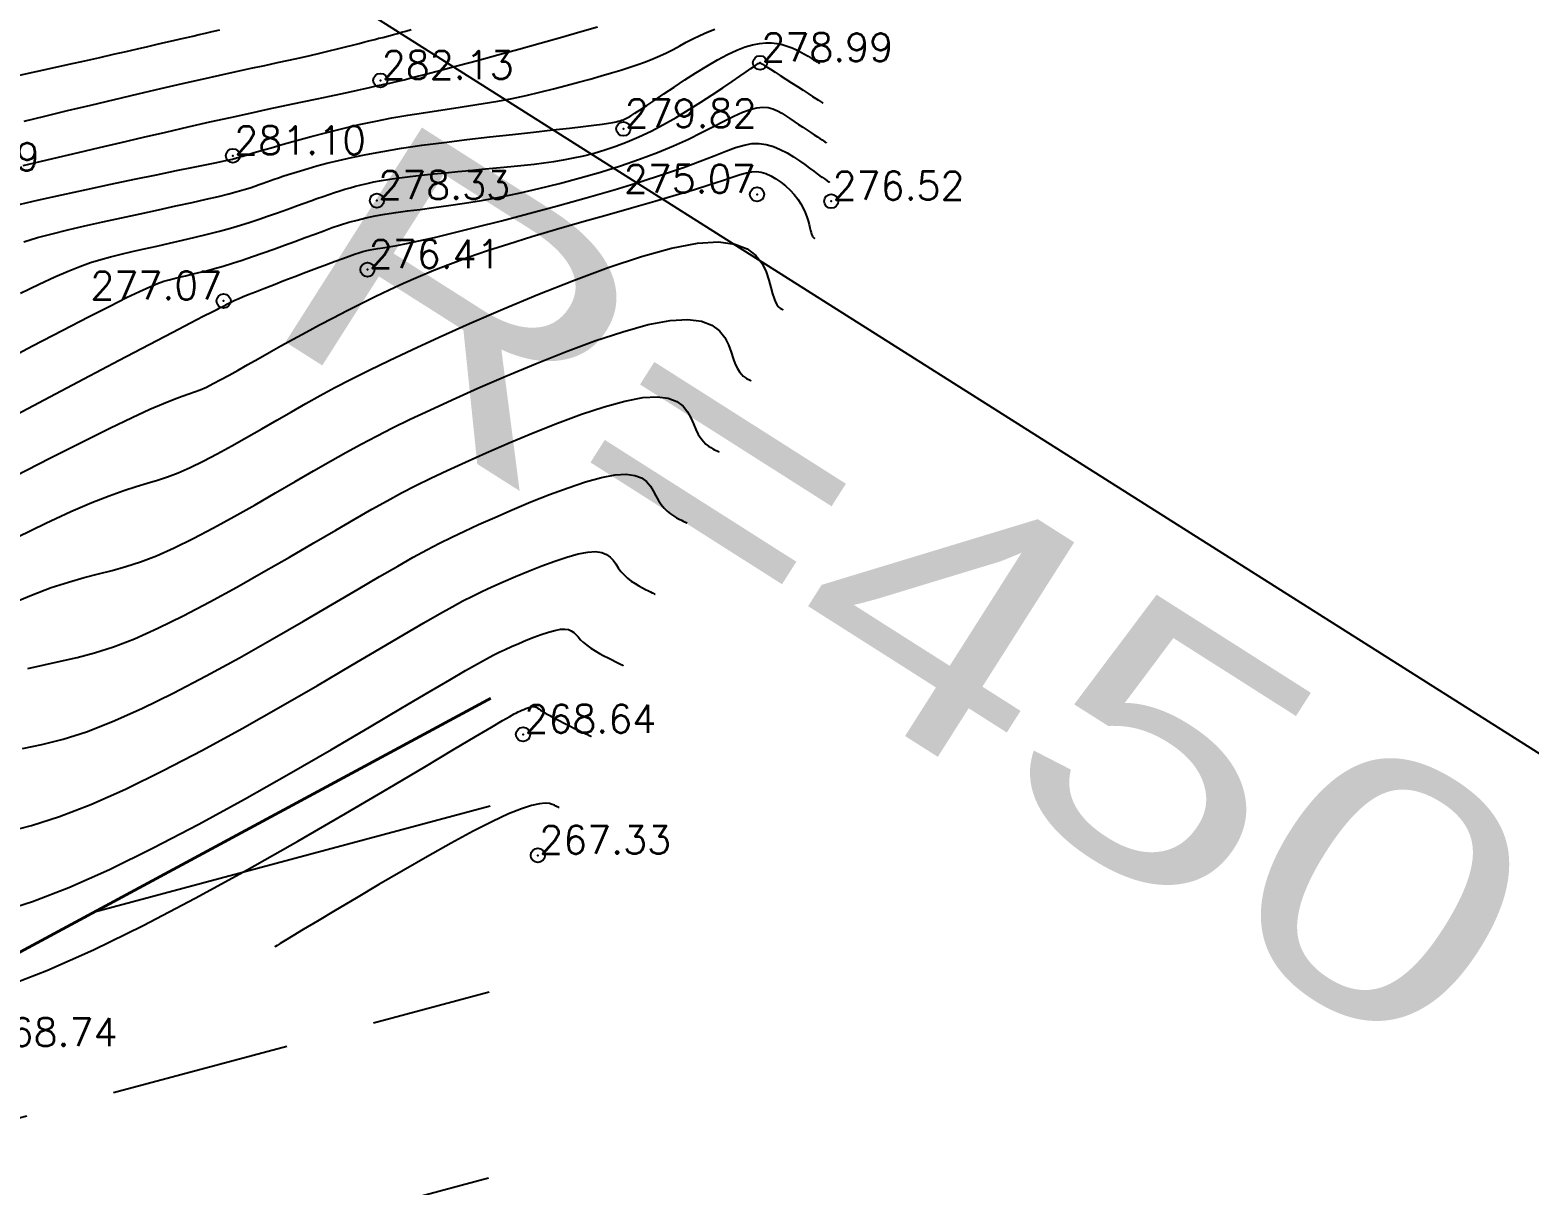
# Model space of a CAD drawing. Header units: millimetres. Extents: x 524954 to 526204, y 9523489 to 9524010.
# Drawn here: x 526085.4 to 526138.5, y 9523754.5 to 9523795.4 of the extents above; entities that cross this region are included whole.
import ezdxf
from ezdxf.enums import TextEntityAlignment as Align

# ---------------------------------------------------------------- set-up
doc = ezdxf.new("R2010")
doc.units = ezdxf.units.MM
doc.header["$PDMODE"] = 32
doc.header["$PDSIZE"] = 0.5
doc.linetypes.add('ACAD_ISO12W100', pattern=[21, 12, -3, 0, -3, 0, -3])
for name, color, linetype in [('Bord Fleuve', 4, 'ACAD_ISO12W100'), ('CN_01_00', 3, 'Continuous'), ('CN_02_00', 4, 'Continuous'), ('CN_05_00', 6, 'Continuous'), ('CN_10_00', 1, 'Continuous'), ('PLUME_2', 1, 'Continuous'), ('TopoAlt', 3, 'Continuous'), ('TOPOJIS', 7, 'Continuous')]:
    doc.layers.add(name, color=color, linetype=linetype)
doc.styles.add('Simplex 1.0', font='Simplex.shx', dxfattribs={"width": 0.99, "height": 1})
doc.styles.get("Standard").update_dxf_attribs({"font": 'arial.ttf'})

# ---------------------------------------------------------------- blocks, each defined once
blk = doc.blocks.new('TCPOINT M')
at = {"color": 0}
blk.add_point((0, 0), dxfattribs=at)
at = {"layer": 'TopoAlt', "style": 'Simplex 1.0', "width": 0.99}
blk.add_attdef('ALT', (0.15, 0.15), '', height=1, dxfattribs=at)

msp = doc.modelspace()

# ---------------------------------------------------------------- hatches: boundary and pattern name
at = {"layer": 'Bord Fleuve', "ltscale": 0.5}
h = msp.add_hatch(dxfattribs=at)
h.set_pattern_fill('ANSI33', color=256, scale=2, angle=330, style=0)
h.paths.add_polyline_path([(526101.715, 9523771.778), (526101.498, 9523728.689), (526067.042, 9523702.1), (526048.223, 9523678.528), (526031.816, 9523676.184), (526027.837, 9523671.249), (526016.46, 9523661.911), (526012.684, 9523655.259), (526010.342, 9523652.337), (526009.349, 9523649.826), (526002.836, 9523644.901), (526001.359, 9523638.704), (525998.552, 9523634.868), (525992.641, 9523630.59), (525971.373, 9523621.771), (525946.333, 9523622.282), (525936.503, 9523619.892), (525930.695, 9523617.923), (525919.699, 9523615.395), (525895.841, 9523612.948), (525885.599, 9523613.628), (525875.196, 9523613.421), (525867.372, 9523614.558), (525859.164, 9523613.749), (525850.68, 9523611.584), (525842.877, 9523609.413), (525834.137, 9523605.724), (525821.783, 9523602.11), (525815.903, 9523600.185), (525796.184, 9523594.113), (525774.026, 9523585.199), (525767.099, 9523581.761), (525763.989, 9523580.32), (525760.33, 9523578.539), (525748.039, 9523572.413), (525744.059, 9523571.766), (525739.195, 9523569.005), (525726.381, 9523563.785), (525719.788, 9523561.814), (525707.248, 9523554.536), (525700.147, 9523552.212), (525692.212, 9523549.16), (525674.921, 9523545.702), (525662.522, 9523542.332), (525644.942, 9523541.016), (525635.899, 9523540.053), (525621.612, 9523536.522), (525609.298, 9523533.789), (525593.484, 9523529.477), (525590.482, 9523529.837), (525587.338, 9523528.188), (525575.413, 9523524.864), (525573.541, 9523524.376), (525537.559, 9523507.804), (525536.053, 9523507.312), (525509.961, 9523500.658), (525472.702, 9523501.018), (525453.195, 9523495.13), (525425.264, 9523493.316), (525409.725, 9523500.229), (525383.624, 9523517.145), (525374.857, 9523528.592), (525397.503, 9523550.219), (525408.728, 9523544.096), (525423.511, 9523536.311), (525445.736, 9523537.578), (525453.966, 9523539.782), (525464.454, 9523546.087), (525473.153, 9523547.827), (525482.046, 9523548.599), (525491.438, 9523548.246), (525499.251, 9523546.152), (525510.455, 9523545.914), (525524.182, 9523548.573), (525533.752, 9523550.446), (525539.312, 9523550.42), (525543.959, 9523554.529), (525548.966, 9523556.567), (525556.157, 9523559.482), (525565.701, 9523562.659), (525575.687, 9523565.927), (525586.045, 9523569.089), (525592.726, 9523570.833), (525599.232, 9523573.013), (525615.849, 9523577.326), (525625.16, 9523582.583), (525628.685, 9523586.517), (525632.523, 9523586.625), (525648.079, 9523583.088), (525655.429, 9523583.638), (525665.347, 9523586.334), (525670.505, 9523587.365), (525674.974, 9523592.31), (525681.363, 9523595.427), (525690.374, 9523596.897), (525696.726, 9523596.667), (525703.112, 9523600.372), (525712.502, 9523603.181), (525720.951, 9523606.622), (525729.973, 9523611.744), (525735.094, 9523612.577), (525741.896, 9523615.967), (525746.088, 9523618.007), (525749.05, 9523619.379), (525756.94, 9523623.296), (525766.831, 9523627.898), (525804.249, 9523638.101), (525817.576, 9523642.025), (525828.432, 9523644.919), (525839.805, 9523649.896), (525846.166, 9523651.166), (525855.839, 9523655.822), (525867.776, 9523655.711), (525877.503, 9523655.632), (525886.144, 9523654.198), (525894.786, 9523653.829), (525911.157, 9523655.506), (525918.652, 9523656.801), (525925.004, 9523658.249), (525933.183, 9523660.832), (525939.613, 9523663.374), (525944.509, 9523665.893), (525950.393, 9523669.022), (525957.623, 9523672.73), (525962.986, 9523676.276), (525970.165, 9523679.965), (525973.599, 9523682.924), (525976.261, 9523684.646), (525980.145, 9523686.246), (525987.591, 9523689.162), (525991.967, 9523692.966), (525998.543, 9523697.851), (526003.542, 9523703.73), (526012.581, 9523711.677), (526026.66, 9523716.709), (526030.85, 9523726.011), (526046.387, 9523740.613), (526052.355, 9523745.599), (526061.927, 9523759.011), (526073.275, 9523760.379), (526077.818, 9523761.95), (526083.981, 9523762.217)])
h.paths.add_polyline_path([(525512.661, 9523516.101), (525534.357, 9523523.257), (525535.319, 9523520.342), (525513.623, 9523513.186)], flags=24)
h.paths.add_polyline_path([(525743.331, 9523593.045), (525764.315, 9523602.078), (525765.529, 9523599.259), (525744.545, 9523590.226)], flags=24)
h.paths.add_polyline_path([(525983.194, 9523662.071), (526001.508, 9523675.73), (526003.343, 9523673.269), (525985.029, 9523659.611)], flags=24)

# ---------------------------------------------------------------- linework, layer by layer
at = {"layer": 'Bord Fleuve', "ltscale": 0.35, "flags": 128}
msp.add_lwpolyline([(525394.064, 9523546.741, 0.1, 0.1, 0), (525403.511, 9523541.057, 0.1, 0.1, 0), (525423.511, 9523536.311, 0.1, 0.1, 0), (525445.736, 9523537.578, 0.1, 0.1, 0), (525453.966, 9523539.782, 0.1, 0.1, 0), (525464.454, 9523546.087, 0.1, 0.1, 0), (525473.153, 9523547.827, 0.1, 0.1, 0), (525482.046, 9523548.599, 0.1, 0.1, 0), (525491.438, 9523548.246, 0.1, 0.1, 0), (525499.251, 9523546.152, 0.1, 0.1, 0), (525510.455, 9523545.914, 0.1, 0.1, 0), (525524.182, 9523548.573, 0.1, 0.1, 0), (525533.752, 9523550.446, 0.1, 0.1, 0), (525539.312, 9523550.42, 0.1, 0.1, 0), (525543.959, 9523554.529, 0.1, 0.1, 0), (525548.966, 9523556.567, 0.1, 0.1, 0), (525556.157, 9523559.482, 0.1, 0.1, 0), (525565.701, 9523562.659, 0.1, 0.1, 0), (525575.687, 9523565.927, 0.1, 0.1, 0), (525586.045, 9523569.089, 0.1, 0.1, 0), (525592.726, 9523570.833, 0.1, 0.1, 0), (525599.232, 9523573.013, 0.1, 0.1, 0), (525615.849, 9523577.326, 0.1, 0.1, 0), (525625.16, 9523582.583, 0.1, 0.1, 0), (525628.685, 9523586.517, 0.1, 0.1, 0), (525632.523, 9523586.625, 0.1, 0.1, 0), (525648.079, 9523583.088, 0.1, 0.1, 0), (525655.429, 9523583.638, 0.1, 0.1, 0), (525665.347, 9523586.334, 0.1, 0.1, 0), (525670.505, 9523587.365, 0.1, 0.1, 0), (525674.974, 9523592.31, 0.1, 0.1, 0), (525674.974, 9523592.31, 0.1, 0.1, 0), (525681.363, 9523595.427, 0.1, 0.1, 0), (525681.363, 9523595.427, 0.1, 0.1, 0), (525690.374, 9523596.897, 0.1, 0.1, 0), (525696.726, 9523596.667, 0.1, 0.1, 0), (525703.112, 9523600.372, 0.1, 0.1, 0), (525712.502, 9523603.181, 0.1, 0.1, 0), (525712.502, 9523603.181, 0.1, 0.1, 0), (525720.951, 9523606.622, 0.1, 0.1, 0), (525729.973, 9523611.744, 0.1, 0.1, 0), (525735.094, 9523612.577, 0.1, 0.1, 0), (525741.896, 9523615.967, 0.1, 0.1, 0), (525746.088, 9523618.007, 0.1, 0.1, 0), (525749.05, 9523619.379, 0.1, 0.1, 0), (525756.94, 9523623.296, 0.1, 0.1, 0), (525766.831, 9523627.898, 0.1, 0.1, 0), (525804.249, 9523638.101, 0.1, 0.1, 0), (525817.576, 9523642.025, 0.1, 0.1, 0), (525828.432, 9523644.919, 0.1, 0.1, 0), (525839.805, 9523649.896, 0.1, 0.1, 0), (525846.166, 9523651.166, 0.1, 0.1, 0), (525855.839, 9523655.822, 0.1, 0.1, 0), (525867.776, 9523655.711, 0.1, 0.1, 0), (525877.503, 9523655.632, 0.1, 0.1, 0), (525886.144, 9523654.198, 0.1, 0.1, 0), (525894.786, 9523653.829, 0.1, 0.1, 0), (525911.157, 9523655.506, 0.1, 0.1, 0), (525918.652, 9523656.801, 0.1, 0.1, 0), (525925.004, 9523658.249, 0.1, 0.1, 0), (525933.183, 9523660.832, 0.1, 0.1, 0), (525939.613, 9523663.374, 0.1, 0.1, 0), (525944.509, 9523665.893, 0.1, 0.1, 0), (525950.393, 9523669.022, 0.1, 0.1, 0), (525957.623, 9523672.73, 0.1, 0.1, 0), (525962.986, 9523676.276, 0.1, 0.1, 0), (525970.165, 9523679.965, 0.1, 0.1, 0), (525970.165, 9523679.965, 0.1, 0.1, 0), (525973.599, 9523682.924, 0.1, 0.1, 0), (525976.261, 9523684.646, 0.1, 0.1, 0), (525980.145, 9523686.246, 0.1, 0.1, 0), (525987.591, 9523689.162, 0.1, 0.1, 0), (525991.967, 9523692.966, 0.1, 0.1, 0), (525998.543, 9523697.851, 0.1, 0.1, 0), (526003.542, 9523703.73, 0.1, 0.1, 0), (526012.581, 9523711.677, 0.1, 0.1, 0), (526026.66, 9523716.709, 0.1, 0.1, 0), (526030.85, 9523726.011, 0.1, 0.1, 0), (526046.387, 9523740.613, 0.1, 0.1, 0), (526052.355, 9523745.599, 0.1, 0.1, 0), (526061.927, 9523759.011, 0.1, 0.1, 0), (526073.275, 9523760.379, 0.1, 0.1, 0), (526077.818, 9523761.95, 0.1, 0.1, 0), (526083.981, 9523762.217, 0.1, 0.1, 0), (526101.715, 9523771.778, 0, 0, 0)], format="xyseb", dxfattribs=at)
at = {"layer": 'CN_01_00', "flags": 128}
for points, elevation in [([(526084.86, 9523789.216), (526085.669, 9523789.405), (526086.522, 9523789.597), (526087.396, 9523789.788), (526088.264, 9523789.973), (526089.102, 9523790.149), (526089.884, 9523790.311), (526090.586, 9523790.455), (526091.183, 9523790.577), (526091.656, 9523790.674), (526092.015, 9523790.749), (526092.276, 9523790.803), (526092.455, 9523790.841), (526092.569, 9523790.866), (526092.633, 9523790.882), (526092.665, 9523790.89), (526092.68, 9523790.895), (526092.693, 9523790.9), (526092.716, 9523790.907), (526092.758, 9523790.92), (526092.828, 9523790.941), (526092.936, 9523790.973), (526093.092, 9523791.019), (526093.306, 9523791.082), (526093.587, 9523791.164), (526093.941, 9523791.268), (526094.361, 9523791.388), (526094.836, 9523791.522), (526095.354, 9523791.664), (526095.905, 9523791.808), (526096.477, 9523791.951), (526097.06, 9523792.088), (526097.642, 9523792.213), (526098.214, 9523792.323), (526098.776, 9523792.42), (526099.327, 9523792.508), (526099.868, 9523792.59), (526100.402, 9523792.668), (526100.928, 9523792.747), (526101.447, 9523792.829), (526101.96, 9523792.917), (526102.467, 9523793.015), (526102.967, 9523793.12), (526103.455, 9523793.232), (526103.929, 9523793.347), (526104.386, 9523793.465), (526104.824, 9523793.582), (526105.238, 9523793.697), (526105.626, 9523793.808), (526105.987, 9523793.914), (526106.321, 9523794.015), (526106.633, 9523794.114), (526106.924, 9523794.212), (526107.197, 9523794.311), (526107.456, 9523794.412), (526107.703, 9523794.518), (526107.941, 9523794.63), (526108.173, 9523794.749), (526108.403, 9523794.873), (526108.634, 9523794.999), (526108.871, 9523795.123), (526109.117, 9523795.244), (526109.376, 9523795.356), (526109.651, 9523795.459)], 281), ([(526085.193, 9523792.213), (526085.931, 9523792.389), (526086.724, 9523792.579), (526087.551, 9523792.776), (526088.393, 9523792.976), (526089.228, 9523793.173), (526090.035, 9523793.362), (526090.795, 9523793.538), (526091.491, 9523793.696), (526092.125, 9523793.837), (526092.703, 9523793.965), (526093.23, 9523794.079), (526093.713, 9523794.183), (526094.158, 9523794.279), (526094.57, 9523794.369), (526094.956, 9523794.454), (526095.321, 9523794.537), (526095.664, 9523794.618), (526095.987, 9523794.695), (526096.287, 9523794.768), (526096.565, 9523794.837), (526096.82, 9523794.902), (526097.052, 9523794.961), (526097.259, 9523795.014), (526097.443, 9523795.061), (526097.607, 9523795.102), (526097.755, 9523795.14), (526097.891, 9523795.175), (526098.02, 9523795.209), (526098.146, 9523795.242), (526098.274, 9523795.277), (526098.407, 9523795.313), (526098.551, 9523795.354), (526098.712, 9523795.399), (526098.896, 9523795.451)], 283), ([(526085.066, 9523786.12), (526085.719, 9523786.435), (526086.274, 9523786.692), (526086.752, 9523786.899), (526087.17, 9523787.065), (526087.548, 9523787.199), (526087.903, 9523787.31), (526088.256, 9523787.407), (526088.624, 9523787.498), (526089.021, 9523787.592), (526089.446, 9523787.688), (526089.888, 9523787.787), (526090.342, 9523787.888), (526090.798, 9523787.991), (526091.249, 9523788.096), (526091.687, 9523788.202), (526092.104, 9523788.309), (526092.493, 9523788.417), (526092.857, 9523788.524), (526093.196, 9523788.63), (526093.514, 9523788.736), (526093.813, 9523788.839), (526094.095, 9523788.94), (526094.364, 9523789.038), (526094.621, 9523789.132), (526094.869, 9523789.222), (526095.108, 9523789.308), (526095.338, 9523789.39), (526095.56, 9523789.467), (526095.774, 9523789.541), (526095.98, 9523789.611), (526096.178, 9523789.677), (526096.368, 9523789.739), (526096.552, 9523789.798), (526096.735, 9523789.853), (526096.922, 9523789.906), (526097.12, 9523789.957), (526097.336, 9523790.006), (526097.574, 9523790.054), (526097.841, 9523790.101), (526098.144, 9523790.149), (526098.486, 9523790.196), (526098.861, 9523790.244), (526099.263, 9523790.291), (526099.683, 9523790.337), (526100.113, 9523790.382), (526100.547, 9523790.425), (526100.976, 9523790.466), (526101.393, 9523790.504), (526101.791, 9523790.54), (526102.173, 9523790.574), (526102.541, 9523790.609), (526102.899, 9523790.645), (526103.25, 9523790.684), (526103.597, 9523790.728), (526103.943, 9523790.778), (526104.292, 9523790.836), (526104.647, 9523790.904), (526105.008, 9523790.983), (526105.377, 9523791.077), (526105.756, 9523791.188), (526106.145, 9523791.318), (526106.546, 9523791.471), (526106.96, 9523791.649), (526107.387, 9523791.854), (526107.828, 9523792.086), (526108.274, 9523792.34), (526108.717, 9523792.606), (526109.146, 9523792.875), (526109.551, 9523793.138), (526109.925, 9523793.385), (526110.256, 9523793.609), (526110.536, 9523793.801), (526110.757, 9523793.952), (526110.925, 9523794.067), (526111.047, 9523794.151), (526111.131, 9523794.208), (526111.183, 9523794.244), (526111.213, 9523794.264), (526111.227, 9523794.273), (526111.232, 9523794.276), (526111.237, 9523794.278), (526111.245, 9523794.276), (526111.262, 9523794.268), (526111.291, 9523794.252), (526111.338, 9523794.224), (526111.405, 9523794.182), (526111.498, 9523794.122), (526111.621, 9523794.043), (526111.777, 9523793.943), (526111.958, 9523793.826), (526112.157, 9523793.698), (526112.364, 9523793.565), (526112.571, 9523793.431), (526112.769, 9523793.303), (526112.95, 9523793.186), (526113.104, 9523793.086), (526113.226, 9523793.007), (526113.318, 9523792.948), (526113.384, 9523792.905), (526113.428, 9523792.877), (526113.455, 9523792.859), (526113.468, 9523792.85), (526113.473, 9523792.847), (526113.474, 9523792.847)], 279), ([(526084.37, 9523781.529), (526085.897, 9523782.337), (526087.307, 9523783.081), (526088.561, 9523783.741), (526089.619, 9523784.297), (526090.454, 9523784.734), (526091.083, 9523785.063), (526091.537, 9523785.299), (526091.844, 9523785.457), (526092.034, 9523785.555), (526092.138, 9523785.606), (526092.183, 9523785.628), (526092.201, 9523785.635), (526092.215, 9523785.642), (526092.232, 9523785.65), (526092.25, 9523785.66), (526092.272, 9523785.671), (526092.296, 9523785.685), (526092.324, 9523785.701), (526092.356, 9523785.719), (526092.392, 9523785.739), (526092.434, 9523785.761), (526092.486, 9523785.789), (526092.555, 9523785.823), (526092.648, 9523785.865), (526092.771, 9523785.919), (526092.929, 9523785.986), (526093.13, 9523786.068), (526093.379, 9523786.168), (526093.679, 9523786.286), (526094.021, 9523786.419), (526094.391, 9523786.561), (526094.777, 9523786.709), (526095.164, 9523786.856), (526095.54, 9523786.999), (526095.892, 9523787.131), (526096.206, 9523787.249), (526096.473, 9523787.349), (526096.697, 9523787.431), (526096.886, 9523787.498), (526097.047, 9523787.551), (526097.189, 9523787.594), (526097.32, 9523787.629), (526097.446, 9523787.656), (526097.577, 9523787.68), (526097.721, 9523787.702), (526097.893, 9523787.728), (526098.108, 9523787.762), (526098.383, 9523787.81), (526098.732, 9523787.878), (526099.172, 9523787.971), (526099.719, 9523788.094), (526100.388, 9523788.252), (526101.187, 9523788.45), (526102.091, 9523788.681), (526103.065, 9523788.938), (526104.078, 9523789.212), (526105.094, 9523789.495), (526106.08, 9523789.781), (526107.004, 9523790.06), (526107.83, 9523790.326), (526108.535, 9523790.57), (526109.127, 9523790.79), (526109.621, 9523790.982), (526110.034, 9523791.143), (526110.384, 9523791.271), (526110.685, 9523791.361), (526110.956, 9523791.412), (526111.211, 9523791.42), (526111.465, 9523791.384), (526111.718, 9523791.31), (526111.965, 9523791.208), (526112.203, 9523791.084), (526112.43, 9523790.947), (526112.641, 9523790.806), (526112.833, 9523790.668), (526113.003, 9523790.543), (526113.148, 9523790.436), (526113.269, 9523790.348), (526113.37, 9523790.276), (526113.451, 9523790.219), (526113.517, 9523790.173), (526113.568, 9523790.139), (526113.608, 9523790.112), (526113.639, 9523790.092), (526113.663, 9523790.077), (526113.681, 9523790.065), (526113.694, 9523790.057), (526113.702, 9523790.051), (526113.708, 9523790.048), (526113.71, 9523790.046), (526113.711, 9523790.046), (526113.711, 9523790.045)], 277), ([(526085.327, 9523772.835), (526085.906, 9523772.964), (526086.479, 9523773.086), (526087.065, 9523773.219), (526087.684, 9523773.384), (526088.356, 9523773.6), (526089.1, 9523773.886), (526089.93, 9523774.256), (526090.827, 9523774.697), (526091.767, 9523775.189), (526092.724, 9523775.712), (526093.673, 9523776.247), (526094.591, 9523776.776), (526095.451, 9523777.277), (526096.228, 9523777.732), (526096.907, 9523778.127), (526097.505, 9523778.468), (526098.046, 9523778.77), (526098.557, 9523779.045), (526099.065, 9523779.307), (526099.593, 9523779.567), (526100.169, 9523779.839), (526100.818, 9523780.137), (526101.556, 9523780.467), (526102.365, 9523780.818), (526103.215, 9523781.174), (526104.078, 9523781.517), (526104.926, 9523781.83), (526105.73, 9523782.096), (526106.462, 9523782.298), (526107.092, 9523782.42), (526107.601, 9523782.449), (526107.997, 9523782.397), (526108.298, 9523782.281), (526108.521, 9523782.115), (526108.683, 9523781.916), (526108.801, 9523781.702), (526108.892, 9523781.487), (526108.973, 9523781.289), (526109.058, 9523781.12), (526109.149, 9523780.98), (526109.241, 9523780.866), (526109.333, 9523780.775), (526109.421, 9523780.704), (526109.504, 9523780.649), (526109.578, 9523780.608), (526109.64, 9523780.576), (526109.689, 9523780.552), (526109.726, 9523780.534), (526109.753, 9523780.521), (526109.771, 9523780.512), (526109.782, 9523780.507), (526109.787, 9523780.504), (526109.789, 9523780.503), (526109.789, 9523780.503)], 273), ([(526084.581, 9523767.051), (526085.457, 9523767.273), (526086.442, 9523767.586), (526087.55, 9523768.012), (526088.787, 9523768.563), (526090.119, 9523769.217), (526091.506, 9523769.943), (526092.907, 9523770.709), (526094.278, 9523771.483), (526095.579, 9523772.234), (526096.767, 9523772.931), (526097.802, 9523773.542), (526098.654, 9523774.043), (526099.341, 9523774.445), (526099.894, 9523774.763), (526100.346, 9523775.016), (526100.726, 9523775.221), (526101.067, 9523775.394), (526101.398, 9523775.553), (526101.752, 9523775.716), (526102.152, 9523775.895), (526102.59, 9523776.085), (526103.05, 9523776.277), (526103.517, 9523776.463), (526103.976, 9523776.632), (526104.412, 9523776.776), (526104.808, 9523776.886), (526105.149, 9523776.952), (526105.424, 9523776.967), (526105.641, 9523776.938), (526105.81, 9523776.872), (526105.941, 9523776.777), (526106.047, 9523776.661), (526106.138, 9523776.531), (526106.226, 9523776.397), (526106.32, 9523776.264), (526106.431, 9523776.141), (526106.554, 9523776.029), (526106.686, 9523775.927), (526106.822, 9523775.836), (526106.955, 9523775.756), (526107.082, 9523775.686), (526107.197, 9523775.627), (526107.295, 9523775.578), (526107.372, 9523775.54), (526107.43, 9523775.512), (526107.472, 9523775.492), (526107.499, 9523775.478), (526107.516, 9523775.47), (526107.525, 9523775.465), (526107.528, 9523775.464), (526107.529, 9523775.464)], 271), ([(526084.529, 9523761.572), (526086, 9523762.137), (526087.643, 9523762.87), (526089.411, 9523763.738), (526091.246, 9523764.698), (526093.089, 9523765.706), (526094.882, 9523766.719), (526096.567, 9523767.693), (526098.084, 9523768.585), (526099.376, 9523769.352), (526100.4, 9523769.96), (526101.177, 9523770.421), (526101.743, 9523770.756), (526102.134, 9523770.987), (526102.388, 9523771.134), (526102.54, 9523771.221), (526102.628, 9523771.267), (526102.687, 9523771.295), (526102.748, 9523771.322), (526102.815, 9523771.351), (526102.885, 9523771.381), (526102.957, 9523771.409), (526103.027, 9523771.435), (526103.093, 9523771.457), (526103.153, 9523771.473), (526103.205, 9523771.483), (526103.248, 9523771.486), (526103.285, 9523771.479), (526103.321, 9523771.464), (526103.362, 9523771.44), (526103.412, 9523771.405), (526103.476, 9523771.361), (526103.559, 9523771.306), (526103.667, 9523771.24), (526103.803, 9523771.163), (526103.96, 9523771.078), (526104.132, 9523770.988), (526104.31, 9523770.897), (526104.489, 9523770.807), (526104.66, 9523770.722), (526104.816, 9523770.645), (526104.949, 9523770.58), (526105.054, 9523770.529), (526105.134, 9523770.49), (526105.19, 9523770.462), (526105.228, 9523770.443), (526105.251, 9523770.432), (526105.263, 9523770.426), (526105.267, 9523770.424), (526105.268, 9523770.424)], 269)]:
    msp.add_lwpolyline(points, dxfattribs=dict(at, elevation=elevation))
at = {"layer": 'CN_02_00', "flags": 128}
for points, elevation in [([(526085.028, 9523793.833), (526085.613, 9523793.963), (526086.203, 9523794.093), (526086.785, 9523794.222), (526087.347, 9523794.346), (526087.876, 9523794.464), (526088.362, 9523794.574), (526088.805, 9523794.675), (526089.208, 9523794.768), (526089.574, 9523794.853), (526089.906, 9523794.93), (526090.208, 9523795.001), (526090.481, 9523795.064), (526090.729, 9523795.122), (526090.956, 9523795.173), (526091.171, 9523795.222), (526091.385, 9523795.27), (526091.608, 9523795.32), (526091.85, 9523795.376), (526092.121, 9523795.44)], 284), ([(526085.156, 9523790.643), (526085.755, 9523790.779), (526086.411, 9523790.931), (526087.117, 9523791.096), (526087.861, 9523791.272), (526088.633, 9523791.453), (526089.42, 9523791.638), (526090.211, 9523791.823), (526090.996, 9523792.004), (526091.762, 9523792.178), (526092.499, 9523792.342), (526093.201, 9523792.496), (526093.863, 9523792.638), (526094.482, 9523792.77), (526095.05, 9523792.889), (526095.564, 9523792.997), (526096.02, 9523793.092), (526096.411, 9523793.175), (526096.735, 9523793.244), (526096.999, 9523793.302), (526097.21, 9523793.35), (526097.378, 9523793.389), (526097.51, 9523793.42), (526097.614, 9523793.445), (526097.699, 9523793.465), (526097.773, 9523793.481), (526097.845, 9523793.496), (526097.929, 9523793.512), (526098.036, 9523793.534), (526098.182, 9523793.566), (526098.379, 9523793.612), (526098.642, 9523793.676), (526098.982, 9523793.761), (526099.415, 9523793.873), (526099.947, 9523794.012), (526100.565, 9523794.176), (526101.245, 9523794.359), (526101.968, 9523794.556), (526102.713, 9523794.76), (526103.458, 9523794.966), (526104.182, 9523795.169), (526104.865, 9523795.364), (526105.489, 9523795.545)], 282), ([(526084.303, 9523783.634), (526085.489, 9523784.255), (526086.557, 9523784.809), (526087.475, 9523785.283), (526088.224, 9523785.663), (526088.818, 9523785.959), (526089.282, 9523786.182), (526089.64, 9523786.344), (526089.917, 9523786.459), (526090.138, 9523786.538), (526090.325, 9523786.594), (526090.505, 9523786.64), (526090.698, 9523786.685), (526090.907, 9523786.733), (526091.135, 9523786.786), (526091.381, 9523786.846), (526091.646, 9523786.913), (526091.931, 9523786.989), (526092.237, 9523787.076), (526092.564, 9523787.175), (526092.912, 9523787.288), (526093.276, 9523787.411), (526093.65, 9523787.542), (526094.029, 9523787.678), (526094.407, 9523787.816), (526094.779, 9523787.953), (526095.139, 9523788.086), (526095.48, 9523788.212), (526095.801, 9523788.329), (526096.104, 9523788.437), (526096.398, 9523788.535), (526096.689, 9523788.626), (526096.985, 9523788.708), (526097.291, 9523788.783), (526097.616, 9523788.852), (526097.966, 9523788.915), (526098.348, 9523788.972), (526098.762, 9523789.028), (526099.212, 9523789.085), (526099.697, 9523789.148), (526100.22, 9523789.219), (526100.781, 9523789.302), (526101.381, 9523789.401), (526102.023, 9523789.52), (526102.704, 9523789.661), (526103.416, 9523789.822), (526104.144, 9523790.002), (526104.878, 9523790.197), (526105.604, 9523790.406), (526106.31, 9523790.627), (526106.984, 9523790.857), (526107.614, 9523791.093), (526108.189, 9523791.333), (526108.71, 9523791.571), (526109.18, 9523791.802), (526109.604, 9523792.019), (526109.984, 9523792.216), (526110.323, 9523792.386), (526110.625, 9523792.525), (526110.893, 9523792.625), (526111.13, 9523792.683), (526111.342, 9523792.701), (526111.531, 9523792.686), (526111.703, 9523792.643), (526111.863, 9523792.578), (526112.013, 9523792.494), (526112.16, 9523792.399), (526112.307, 9523792.298), (526112.457, 9523792.194), (526112.608, 9523792.091), (526112.758, 9523791.991), (526112.903, 9523791.895), (526113.04, 9523791.805), (526113.166, 9523791.723), (526113.277, 9523791.651), (526113.37, 9523791.59), (526113.444, 9523791.543), (526113.499, 9523791.507), (526113.538, 9523791.481), (526113.565, 9523791.464), (526113.581, 9523791.454), (526113.589, 9523791.448), (526113.592, 9523791.446), (526113.593, 9523791.446)], 278), ([(526084.869, 9523779.634), (526086.128, 9523780.284), (526087.26, 9523780.859), (526088.232, 9523781.342), (526089.021, 9523781.72), (526089.644, 9523782.006), (526090.129, 9523782.215), (526090.503, 9523782.364), (526090.792, 9523782.471), (526091.024, 9523782.551), (526091.226, 9523782.621), (526091.426, 9523782.698), (526091.645, 9523782.796), (526091.889, 9523782.916), (526092.157, 9523783.057), (526092.449, 9523783.217), (526092.767, 9523783.394), (526093.109, 9523783.588), (526093.476, 9523783.796), (526093.868, 9523784.017), (526094.284, 9523784.25), (526094.722, 9523784.492), (526095.179, 9523784.74), (526095.65, 9523784.993), (526096.134, 9523785.248), (526096.625, 9523785.502), (526097.122, 9523785.753), (526097.62, 9523785.999), (526098.119, 9523786.237), (526098.625, 9523786.47), (526099.149, 9523786.699), (526099.699, 9523786.927), (526100.285, 9523787.156), (526100.917, 9523787.388), (526101.603, 9523787.625), (526102.354, 9523787.87), (526103.173, 9523788.123), (526104.041, 9523788.381), (526104.935, 9523788.641), (526105.829, 9523788.896), (526106.7, 9523789.144), (526107.524, 9523789.379), (526108.276, 9523789.597), (526108.932, 9523789.794), (526109.475, 9523789.966), (526109.913, 9523790.111), (526110.265, 9523790.23), (526110.545, 9523790.321), (526110.77, 9523790.384), (526110.958, 9523790.419), (526111.124, 9523790.425), (526111.284, 9523790.402), (526111.452, 9523790.35), (526111.627, 9523790.271), (526111.805, 9523790.169), (526111.981, 9523790.049), (526112.151, 9523789.913), (526112.312, 9523789.765), (526112.458, 9523789.609), (526112.586, 9523789.448), (526112.693, 9523789.286), (526112.78, 9523789.125), (526112.85, 9523788.969), (526112.905, 9523788.819), (526112.949, 9523788.678), (526112.983, 9523788.55), (526113.01, 9523788.436), (526113.033, 9523788.339), (526113.055, 9523788.261), (526113.075, 9523788.201), (526113.093, 9523788.155), (526113.11, 9523788.123), (526113.125, 9523788.101), (526113.138, 9523788.087), (526113.149, 9523788.079), (526113.158, 9523788.074), (526113.166, 9523788.07), (526113.171, 9523788.067), (526113.175, 9523788.065), (526113.178, 9523788.064), (526113.179, 9523788.063), (526113.18, 9523788.063), (526113.18, 9523788.063), (526113.18, 9523788.063)], 276), ([(526084.658, 9523775.094), (526085.457, 9523775.431), (526086.154, 9523775.693), (526086.766, 9523775.892), (526087.314, 9523776.048), (526087.82, 9523776.179), (526088.307, 9523776.303), (526088.797, 9523776.44), (526089.313, 9523776.607), (526089.876, 9523776.824), (526090.502, 9523777.103), (526091.181, 9523777.437), (526091.897, 9523777.811), (526092.632, 9523778.213), (526093.371, 9523778.63), (526094.097, 9523779.046), (526094.792, 9523779.45), (526095.442, 9523779.827), (526096.034, 9523780.168), (526096.587, 9523780.48), (526097.122, 9523780.774), (526097.663, 9523781.06), (526098.234, 9523781.35), (526098.856, 9523781.653), (526099.554, 9523781.982), (526100.35, 9523782.347), (526101.258, 9523782.753), (526102.252, 9523783.185), (526103.297, 9523783.622), (526104.359, 9523784.044), (526105.401, 9523784.428), (526106.389, 9523784.755), (526107.289, 9523785.004), (526108.064, 9523785.154), (526108.689, 9523785.19), (526109.175, 9523785.127), (526109.542, 9523784.985), (526109.811, 9523784.784), (526110, 9523784.544), (526110.132, 9523784.287), (526110.225, 9523784.033), (526110.299, 9523783.801), (526110.372, 9523783.609), (526110.446, 9523783.455), (526110.518, 9523783.335), (526110.588, 9523783.245), (526110.654, 9523783.178), (526110.715, 9523783.131), (526110.768, 9523783.098), (526110.813, 9523783.075), (526110.848, 9523783.058), (526110.875, 9523783.045), (526110.894, 9523783.036), (526110.906, 9523783.03), (526110.914, 9523783.026), (526110.918, 9523783.024), (526110.92, 9523783.023), (526110.92, 9523783.023)], 274), ([(526085.138, 9523769.993), (526085.823, 9523770.135), (526086.571, 9523770.328), (526087.399, 9523770.593), (526088.325, 9523770.949), (526089.358, 9523771.41), (526090.473, 9523771.957), (526091.636, 9523772.566), (526092.815, 9523773.21), (526093.976, 9523773.865), (526095.085, 9523774.505), (526096.109, 9523775.104), (526097.015, 9523775.637), (526097.78, 9523776.085), (526098.423, 9523776.457), (526098.97, 9523776.767), (526099.452, 9523777.031), (526099.895, 9523777.264), (526100.33, 9523777.48), (526100.784, 9523777.696), (526101.285, 9523777.926), (526101.854, 9523778.181), (526102.477, 9523778.452), (526103.132, 9523778.726), (526103.798, 9523778.99), (526104.451, 9523779.231), (526105.071, 9523779.436), (526105.635, 9523779.592), (526106.121, 9523779.686), (526106.513, 9523779.708), (526106.819, 9523779.668), (526107.054, 9523779.576), (526107.231, 9523779.446), (526107.365, 9523779.289), (526107.469, 9523779.117), (526107.559, 9523778.942), (526107.647, 9523778.777), (526107.744, 9523778.631), (526107.851, 9523778.504), (526107.964, 9523778.397), (526108.077, 9523778.306), (526108.188, 9523778.23), (526108.293, 9523778.167), (526108.387, 9523778.117), (526108.467, 9523778.077), (526108.531, 9523778.046), (526108.578, 9523778.023), (526108.612, 9523778.006), (526108.635, 9523777.995), (526108.649, 9523777.988), (526108.656, 9523777.985), (526108.659, 9523777.984), (526108.659, 9523777.983)], 272), ([(526104.138, 9523767.904), (526104.137, 9523767.904), (526104.135, 9523767.905), (526104.129, 9523767.908), (526104.116, 9523767.914), (526104.096, 9523767.924), (526104.066, 9523767.939), (526104.023, 9523767.96), (526103.967, 9523767.988), (526103.892, 9523768.021), (526103.788, 9523768.049), (526103.641, 9523768.061), (526103.436, 9523768.042), (526103.161, 9523767.981), (526102.802, 9523767.865), (526102.344, 9523767.682), (526101.775, 9523767.418), (526101.089, 9523767.068), (526100.31, 9523766.647), (526099.473, 9523766.178), (526098.611, 9523765.683), (526097.756, 9523765.184), (526096.943, 9523764.703), (526096.204, 9523764.262), (526095.574, 9523763.884), (526095.076, 9523763.586), (526094.702, 9523763.362), (526094.434, 9523763.201), (526094.255, 9523763.093), (526094.146, 9523763.028), (526094.09, 9523762.994), (526094.069, 9523762.982), (526094.066, 9523762.98)], 268)]:
    msp.add_lwpolyline(points, dxfattribs=dict(at, elevation=elevation))
at = {"layer": 'CN_05_00', "elevation": 275, "flags": 128}
msp.add_lwpolyline([(526084.949, 9523777.486), (526085.959, 9523777.976), (526086.844, 9523778.386), (526087.588, 9523778.706), (526088.205, 9523778.949), (526088.722, 9523779.131), (526089.162, 9523779.272), (526089.55, 9523779.387), (526089.911, 9523779.495), (526090.27, 9523779.614), (526090.651, 9523779.761), (526091.073, 9523779.949), (526091.535, 9523780.176), (526092.027, 9523780.434), (526092.541, 9523780.715), (526093.069, 9523781.012), (526093.603, 9523781.317), (526094.134, 9523781.623), (526094.655, 9523781.922), (526095.161, 9523782.21), (526095.669, 9523782.492), (526096.198, 9523782.777), (526096.769, 9523783.075), (526097.403, 9523783.393), (526098.119, 9523783.74), (526098.939, 9523784.125), (526099.883, 9523784.557), (526100.96, 9523785.039), (526102.139, 9523785.552), (526103.38, 9523786.071), (526104.639, 9523786.571), (526105.876, 9523787.027), (526107.049, 9523787.415), (526108.116, 9523787.71), (526109.036, 9523787.888), (526109.777, 9523787.931), (526110.353, 9523787.857), (526110.787, 9523787.689), (526111.101, 9523787.452), (526111.318, 9523787.172), (526111.463, 9523786.872), (526111.558, 9523786.578), (526111.626, 9523786.313), (526111.686, 9523786.098), (526111.743, 9523785.931), (526111.796, 9523785.805), (526111.844, 9523785.714), (526111.887, 9523785.652), (526111.926, 9523785.613), (526111.959, 9523785.589), (526111.986, 9523785.575), (526112.007, 9523785.564), (526112.023, 9523785.556), (526112.034, 9523785.551), (526112.042, 9523785.547), (526112.047, 9523785.545), (526112.049, 9523785.543), (526112.05, 9523785.543), (526112.05, 9523785.543)], dxfattribs=at)
at = {"layer": 'CN_10_00', "flags": 128}
for points, elevation in [([(526085.178, 9523787.94), (526085.669, 9523788.083), (526086.186, 9523788.22), (526086.742, 9523788.357), (526087.345, 9523788.499), (526087.984, 9523788.643), (526088.642, 9523788.787), (526089.303, 9523788.931), (526089.95, 9523789.07), (526090.567, 9523789.204), (526091.137, 9523789.329), (526091.643, 9523789.443), (526092.075, 9523789.545), (526092.436, 9523789.636), (526092.736, 9523789.717), (526092.984, 9523789.789), (526093.191, 9523789.853), (526093.364, 9523789.911), (526093.514, 9523789.964), (526093.65, 9523790.014), (526093.781, 9523790.061), (526093.912, 9523790.108), (526094.048, 9523790.155), (526094.194, 9523790.204), (526094.355, 9523790.257), (526094.536, 9523790.315), (526094.742, 9523790.379), (526094.977, 9523790.452), (526095.248, 9523790.533), (526095.558, 9523790.622), (526095.914, 9523790.718), (526096.319, 9523790.818), (526096.78, 9523790.923), (526097.302, 9523791.03), (526097.889, 9523791.138), (526098.548, 9523791.246), (526099.278, 9523791.353), (526100.06, 9523791.456), (526100.87, 9523791.556), (526101.684, 9523791.651), (526102.479, 9523791.74), (526103.23, 9523791.822), (526103.913, 9523791.896), (526104.505, 9523791.962), (526104.987, 9523792.017), (526105.367, 9523792.064), (526105.659, 9523792.103), (526105.878, 9523792.135), (526106.036, 9523792.162), (526106.148, 9523792.184), (526106.228, 9523792.203), (526106.29, 9523792.221), (526106.346, 9523792.238), (526106.405, 9523792.259), (526106.475, 9523792.289), (526106.562, 9523792.334), (526106.674, 9523792.399), (526106.819, 9523792.488), (526107.003, 9523792.607), (526107.235, 9523792.761), (526107.519, 9523792.953), (526107.845, 9523793.174), (526108.205, 9523793.416), (526108.585, 9523793.667), (526108.976, 9523793.918), (526109.366, 9523794.159), (526109.744, 9523794.379), (526110.099, 9523794.568), (526110.423, 9523794.719), (526110.716, 9523794.833), (526110.982, 9523794.912), (526111.224, 9523794.961), (526111.447, 9523794.983), (526111.654, 9523794.981), (526111.847, 9523794.958), (526112.031, 9523794.918), (526112.209, 9523794.864), (526112.379, 9523794.801), (526112.54, 9523794.729), (526112.69, 9523794.655), (526112.827, 9523794.579), (526112.95, 9523794.507), (526113.057, 9523794.44), (526113.145, 9523794.384), (526113.215, 9523794.339), (526113.267, 9523794.305), (526113.304, 9523794.281), (526113.329, 9523794.264), (526113.344, 9523794.255), (526113.352, 9523794.249), (526113.355, 9523794.248), (526113.356, 9523794.247)], 280), ([(526084.344, 9523764.217), (526085.485, 9523764.579), (526086.775, 9523765.074), (526088.215, 9523765.717), (526089.765, 9523766.478), (526091.376, 9523767.32), (526092.998, 9523768.207), (526094.58, 9523769.101), (526096.073, 9523769.964), (526097.426, 9523770.758), (526098.589, 9523771.447), (526099.527, 9523772.002), (526100.259, 9523772.433), (526100.818, 9523772.76), (526101.24, 9523773.001), (526101.557, 9523773.178), (526101.804, 9523773.307), (526102.013, 9523773.41), (526102.22, 9523773.505), (526102.45, 9523773.608), (526102.702, 9523773.718), (526102.968, 9523773.829), (526103.237, 9523773.936), (526103.501, 9523774.033), (526103.752, 9523774.116), (526103.98, 9523774.18), (526104.177, 9523774.218), (526104.336, 9523774.227), (526104.463, 9523774.209), (526104.565, 9523774.168), (526104.652, 9523774.108), (526104.729, 9523774.033), (526104.807, 9523773.946), (526104.892, 9523773.851), (526104.994, 9523773.752), (526105.117, 9523773.652), (526105.257, 9523773.554), (526105.409, 9523773.458), (526105.566, 9523773.367), (526105.722, 9523773.281), (526105.871, 9523773.204), (526106.006, 9523773.136), (526106.122, 9523773.079), (526106.213, 9523773.034), (526106.282, 9523773.001), (526106.331, 9523772.977), (526106.364, 9523772.961), (526106.384, 9523772.951), (526106.394, 9523772.946), (526106.398, 9523772.944), (526106.398, 9523772.944)], 270)]:
    msp.add_lwpolyline(points, dxfattribs=dict(at, elevation=elevation))
at = {"layer": 'PLUME_2'}
msp.add_lwpolyline([(526045.291, 9523828.979), (526146.205, 9523765.156)], dxfattribs=at)

# ---------------------------------------------------------------- block references
at = {"layer": 'TOPOJIS'}
ref = msp.add_blockref('TCPOINT M', (526111.246, 9523794.275, 278.99), dxfattribs=at)
ref.add_attrib('ALT', '278.99', (526111.296, 9523794.325, 278.99), dxfattribs={"layer": 'TopoAlt', "height": 1, "style": 'Simplex 1.0', "width": 0.99})
ref = msp.add_blockref('TCPOINT M', (526097.805, 9523793.65, 282.13), dxfattribs=at)
ref.add_attrib('ALT', '282.13', (526097.855, 9523793.7, 282.13), dxfattribs={"layer": 'TopoAlt', "height": 1, "style": 'Simplex 1.0', "width": 0.99})
ref = msp.add_blockref('TCPOINT M', (526106.409, 9523791.935, 279.82), dxfattribs=at)
ref.add_attrib('ALT', '279.82', (526106.459, 9523791.985, 279.82), dxfattribs={"layer": 'TopoAlt', "height": 1, "style": 'Simplex 1.0', "width": 0.99})
ref = msp.add_blockref('TCPOINT M', (526092.583, 9523790.983, 281.1), dxfattribs=at)
ref.add_attrib('ALT', '281.10', (526092.633, 9523791.033, 281.1), dxfattribs={"layer": 'TopoAlt', "height": 1, "style": 'Simplex 1.0', "width": 0.99})
ref = msp.add_blockref('TCPOINT M', (526081.028, 9523790.394, 282.49), dxfattribs=at)
ref.add_attrib('ALT', '282.49', (526081.078, 9523790.444, 282.49), dxfattribs={"layer": 'TopoAlt', "height": 1, "style": 'Simplex 1.0', "width": 0.99})
ref = msp.add_blockref('TCPOINT M', (526111.141, 9523789.615, 275.07), dxfattribs=at)
ref.add_attrib('ALT', '275.07', dxfattribs={"layer": 'TopoAlt', "height": 1, "style": 'Simplex 1.0', "width": 0.99}).set_placement((526111.091, 9523789.665, 275.07), align=Align.RIGHT)
ref = msp.add_blockref('TCPOINT M', (526097.681, 9523789.394, 278.33), dxfattribs=at)
ref.add_attrib('ALT', '278.33', (526097.731, 9523789.444, 278.33), dxfattribs={"layer": 'TopoAlt', "height": 1, "style": 'Simplex 1.0', "width": 0.99})
ref = msp.add_blockref('TCPOINT M', (526113.768, 9523789.373, 276.52), dxfattribs=at)
ref.add_attrib('ALT', '276.52', (526113.818, 9523789.423, 276.52), dxfattribs={"layer": 'TopoAlt', "height": 1, "style": 'Simplex 1.0', "width": 0.99})
ref = msp.add_blockref('TCPOINT M', (526097.347, 9523786.951, 276.41), dxfattribs=at)
ref.add_attrib('ALT', '276.41', (526097.397, 9523787.001, 276.41), dxfattribs={"layer": 'TopoAlt', "height": 1, "style": 'Simplex 1.0', "width": 0.99})
ref = msp.add_blockref('TCPOINT M', (526092.255, 9523785.841, 277.07), dxfattribs=at)
ref.add_attrib('ALT', '277.07', dxfattribs={"layer": 'TopoAlt', "height": 1, "style": 'Simplex 1.0', "width": 0.99}).set_placement((526092.205, 9523785.891, 277.07), align=Align.RIGHT)
ref = msp.add_blockref('TCPOINT M', (526102.856, 9523770.499, 268.64), dxfattribs=at)
ref.add_attrib('ALT', '268.64', (526102.906, 9523770.549, 268.64), dxfattribs={"layer": 'TopoAlt', "height": 1, "style": 'Simplex 1.0', "width": 0.99})
ref = msp.add_blockref('TCPOINT M', (526103.38, 9523766.216, 267.33), dxfattribs=at)
ref.add_attrib('ALT', '267.33', (526103.43, 9523766.266, 267.33), dxfattribs={"layer": 'TopoAlt', "height": 1, "style": 'Simplex 1.0', "width": 0.99})
ref = msp.add_blockref('TCPOINT M', (526083.779, 9523759.406, 268.74), dxfattribs=at)
ref.add_attrib('ALT', '268.74', (526083.829, 9523759.456, 268.74), dxfattribs={"layer": 'TopoAlt', "height": 1, "style": 'Simplex 1.0', "width": 0.99})

# ---------------------------------------------------------------- texts
at = {"layer": 'PLUME_2', "width": 1.31581}
msp.add_text(' R=450  ', height=9, rotation=327.5521, dxfattribs=at).set_placement((526089.422, 9523787.581), (526142.586, 9523753.78), align=Align.FIT)

doc.saveas('drawing.dxf')
